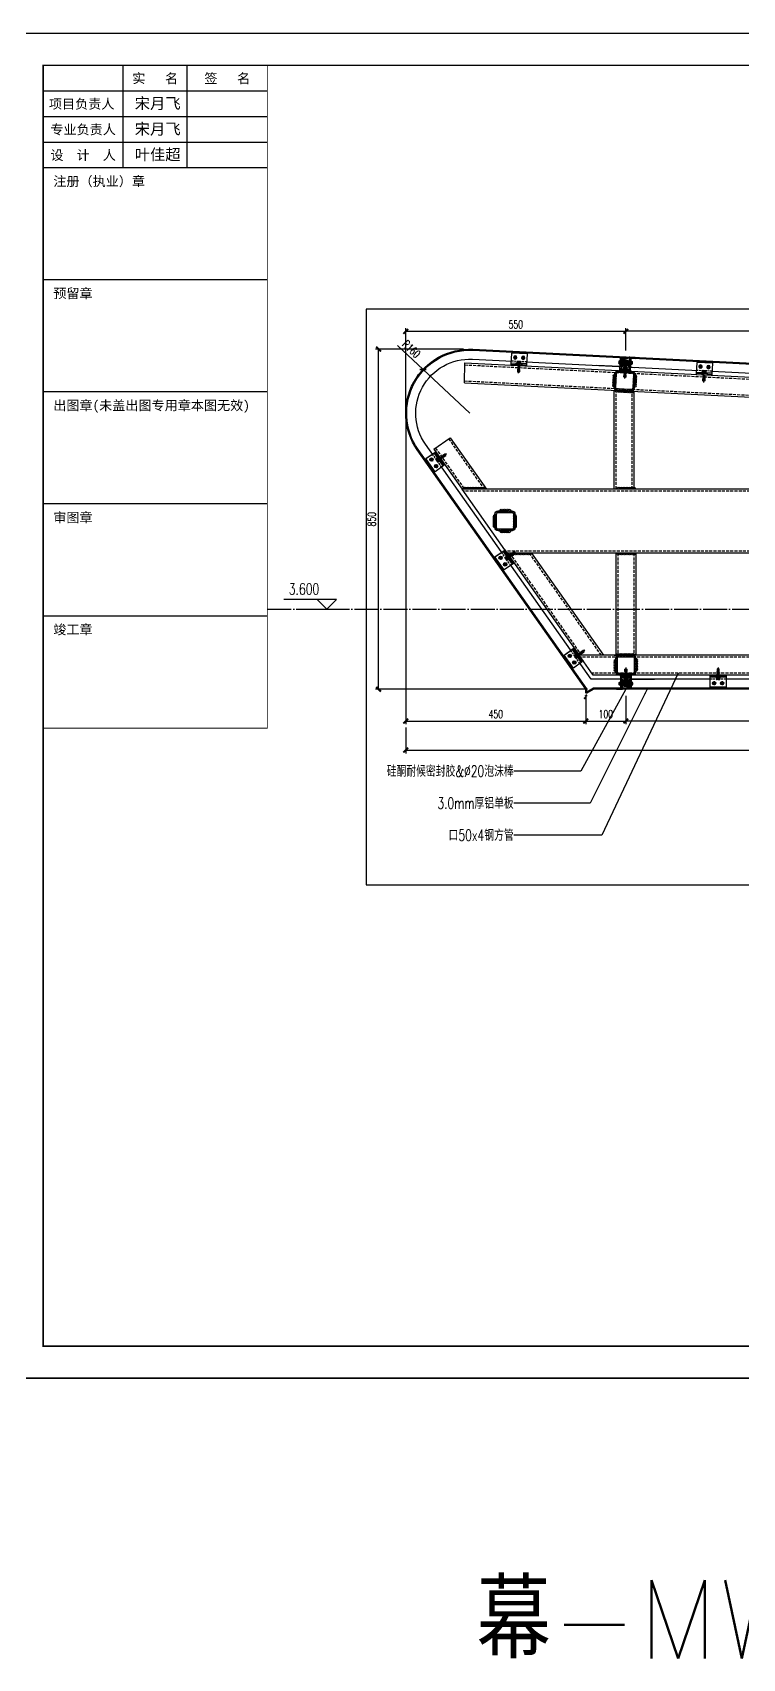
# Model space of a CAD drawing. Extents: x -202236 to 1002404, y -663931 to 1550022.
# Drawn here: x 68 to 1841, y -358145 to -354082 of the extents above; entities that cross this region are included whole.
import ezdxf
from ezdxf.enums import TextEntityAlignment as Align
from ezdxf.xclip import XClip

# ---------------------------------------------------------------- set-up
doc = ezdxf.new("R2010")
doc.units = 0
for name, pattern in [('CENTER', [2, 1.25, -0.25, 0.25, -0.25]), ('DOTE', [2.42, 2, -0.2, 0.02, -0.2]), ('ZN-CENTER', [2, 1.25, -0.25, 0.25, -0.25]), ('ZN-DASH', [0.35, 0.25, -0.1])]:
    doc.linetypes.add(name, pattern=pattern)
for name, color, linetype in [('!ZN1-填充-8', 8, 'Continuous'), ('!ZN3-玻璃幕墙-4', 4, 'Continuous'), ('!ZN3-铝板幕墙-3', 3, 'Continuous'), ('!ZN4-辅助材料-1', 1, 'Continuous'), ('!ZN4-配件-11', 11, 'Continuous'), ('!ZN5-钢材投影-40', 40, 'Continuous'), ('!ZN5-钢材断面-2', 2, 'Continuous'), ('!ZN5-铝材投影-112', 112, 'Continuous'), ('!ZN5-铝材断面-6', 6, 'Continuous'), ('!ZN6-虚线-8', 8, 'ZN-DASH'), ('!ZN7-符号-173', 173, 'Continuous'), ('0-cxFrame', 155, 'Continuous'), ('A-AXIS-D', 1, 'Continuous'), ('A-AXIS-DOTE', 14, 'DOTE'), ('A-HATCH-1', 252, 'Continuous'), ('A-SFCE', 30, 'Continuous'), ('DIM', 173, 'Continuous'), ('DIM_SYMB', 3, 'Continuous'), ('Fill', 8, 'Continuous'), ('qianming', 155, 'Continuous'), ('TEXT', 7, 'Continuous'), ('焊缝', 8, 'Continuous')]:
    doc.layers.add(name, color=color, linetype=linetype)
doc.layers.add('0-cxText', color=131, linetype='Continuous', lineweight=25)
doc.layers.add('A-WALL-HATCH', color=8, linetype='Continuous', lineweight=13)
doc.layers.add('@ZN-型材编号（非打印层）', color=8, linetype='Continuous', plot=False)
doc.styles.add('cx_biaoti', font='')
doc.styles.add('cx_tuming', font='simhei.ttf')
doc.styles.add('cx_tuqian1', font='')
doc.styles.add('DHTEXT-1', font='ROMANS.shx', dxfattribs={"width": 0.7, "bigfont": 'CHINESE.shx'})
doc.styles.get("Standard").update_dxf_attribs({"font": 'romans.shx', "bigfont": 'chinese.shx'})
doc.styles.add('ZNTextStyle', font='ROMANS.shx', dxfattribs={"width": 0.7, "bigfont": 'CHINESE.shx'})
doc.styles.add('图框宋体', font='', dxfattribs={"width": 0.75})
doc.styles.add('黑体', font='simhei.ttf', dxfattribs={"height": 12})
doc.styles.get('cx_biaoti').set_extended_font_data('SimSun')
doc.styles.get('cx_tuqian1').set_extended_font_data('SimSun')
doc.styles.get('图框宋体').set_extended_font_data('SimSun')
doc.dimstyles.new('ZN8', dxfattribs={"dimscale": 8, "dimtxt": 2.5, "dimasz": 1.5, "dimexe": 1, "dimexo": 2, "dimgap": 0.9, "dimtad": 1, "dimdec": 0, "dimdsep": 46, "dimtxsty": 'DHTEXT-1', "dimblk": 'ARCHTICK', "dimcen": 2.5, "dimclrd": 173, "dimclre": 173, "dimclrt": 7, "dimazin": 2, "dimtfac": 1, "dimtix": 1, "dimtmove": 2, "dimatfit": 3, "dimfxl": 0, "dimarcsym": 0})

# ---------------------------------------------------------------- blocks, each defined once
blk = doc.blocks.new('铝板16mm胶缝')
at = {"layer": '!ZN1-填充-8'}
h = blk.add_hatch(dxfattribs=at)
h.set_pattern_fill('HONEY', color=256, scale=0.7, angle=-270, style=0)
h.set_pattern_definition([(90, (10097.3199, 185.0233), (-0.9623705, 1.666875), [1.11125, -2.2225]), (210, (10097.3199, 185.0233), (-0.962370845, -1.6668748), [1.11125, -2.2225]), (150, (10097.3199, 185.0233), (-1.924741345, 2e-07), [-2.2225, 1.11125])])
edge = h.paths.add_edge_path()
edge.add_ellipse((-8.5, 14.6), major_axis=(-8, 0), ratio=0.974793, start_angle=0, end_angle=360)
h = blk.add_hatch(dxfattribs=at)
h.set_pattern_fill('ANSI35', color=256, scale=0.5, angle=-270, style=0)
h.set_pattern_definition([(135, (0, 0), (-1.12253, -1.12253), []), (135, (0, 1.1225), (-1.12253, -1.12253), [1.984375, -0.396875, 0, -0.396875])])
edge = h.paths.add_edge_path()
edge.add_line((-0.5, 1.4), (-0.5, 14.6))
edge.add_line((-16.5, 1.4), (-16.5, 14.6))
edge.add_ellipse((-8.5, 14.6), major_axis=(-8, 0), ratio=0.974793, start_angle=0, end_angle=180)
edge.add_arc((-8.5, -14.4), 17.7, 63.1657, 116.8343)
at = {"layer": '!ZN4-辅助材料-1', "ltscale": 0.5}
blk.add_arc((-8.5, -14.4), 17.7, 63.1657, 116.8343, dxfattribs=at)
blk.add_ellipse((-8.5, 14.6), major_axis=(-8, 0), ratio=0.974793, dxfattribs=at)
at = {"layer": 'Defpoints', "ltscale": 0.5}
for p in [(-16.5, -0.6), (-8.5, -0.6), (-0.5, -0.6)]:
    blk.add_point(p, dxfattribs=at)
blk = doc.blocks.new('*U253')
at = {"color": 0, "linetype": 'ZN-CENTER', "ltscale": 3}
blk.add_line((24, 0), (-7.3, 0), dxfattribs=at)
at = {"ltscale": 10}
for p, q in [((-5.4, -3.5), (-5.4, 3.5)), ((-1, 4.6), (-4.9, 4.6)), ((-1, 2.3), (-4.9, 2.3)), ((-0.6, -5.1), (-0.6, 5.1)), ((-0.2, 5.5), (0, 4.8)), ((0, -4.8), (0, 4.8)), ((0, 2.1), (14.3, 2.1)), ((1.4, 2.7), (2.2, -2.7)), ((3.2, 2.7), (4, -2.7)), ((5, 2.7), (5.8, -2.7)), ((6.8, 2.7), (7.6, -2.7)), ((8.6, 2.7), (9.4, -2.7)), ((10.4, 2.7), (11.2, -2.7)), ((12.2, 2.7), (13, -2.7)), ((-1, -2.3), (-4.9, -2.3)), ((-1, -4.6), (-4.9, -4.6)), ((-0.2, -5.5), (0, -4.8)), ((14.3, -2.1), (0, -2.1))]:
    blk.add_line(p, q, dxfattribs=at)
for points in [[(1.8, -2.1), (1, 2.1), (1.4, 2.7), (1.8, 2.1), (2.6, -2.1), (2.2, -2.7)], [(3.6, -2.1), (2.8, 2.1), (3.2, 2.7), (3.6, 2.1), (4.4, -2.1), (4, -2.7)], [(5.4, -2.1), (4.6, 2.1), (5, 2.7), (5.4, 2.1), (6.2, -2.1), (5.8, -2.7)], [(7.2, -2.1), (6.4, 2.1), (6.8, 2.7), (7.2, 2.1), (8, -2.1), (7.6, -2.7)], [(9, -2.1), (8.2, 2.1), (8.6, 2.7), (9, 2.1), (9.8, -2.1), (9.4, -2.7)], [(10.8, -2.1), (10, 2.1), (10.4, 2.7), (10.8, 2.1), (11.6, -2.1), (11.2, -2.7)], [(12.6, -2.1), (11.8, 2.1), (12.2, 2.7), (12.6, 2.1), (13.4, -2.1), (13, -2.7)]]:
    blk.add_lwpolyline(points, close=True, dxfattribs=at)
for points in [[(14.3, -2.1, -0.414214), (14.4, -2.2), (14.4, -2.3), (20.2, -2.3), (22, -0.3), (22, 0.3), (20.2, 2.3), (14.4, 2.3), (14.4, 2.2, -0.414214), (14.3, 2.1)], [(16.5, -2.3), (16.4, -1.2), (15.8, -1.5, -0.530462), (15, -1.2), (14.8, 0.1, -0.651316), (15.5, 0.5), (16, 0.2), (16.8, 0.7), (22, -0.3, -0.201226), (20.2, 2.3)]]:
    blk.add_lwpolyline(points, format="xyb", dxfattribs=at)
for centre, radius, start, end in [((-3.9, 3.5), 1.58, 133.1736, 226.8264), ((0.1, 0), 5.58, 155.5673, 204.4327), ((0.1, 3.5), 1.58, 133.1736, 226.8264), ((4.1, 0), 5.58, 155.5673, 204.4327), ((7.5, -2.9), 11.3, 132.4922, 138.6064), ((-3.9, -3.5), 1.58, 133.1736, 226.8264), ((0.1, -3.5), 1.58, 133.1736, 226.8264), ((7.5, 2.9), 11.3, 221.3936, 227.5078)]:
    blk.add_arc(centre, radius, start, end, dxfattribs=at)
at = {"layer": 'Defpoints', "color": 0, "ltscale": 10, "style": 'DHTEXT-1', "width": 0.7}
blk.add_text('5.5', height=1, rotation=90, dxfattribs=at).set_placement((-2.5, -0.9), align=Align.CENTER)
blk = doc.blocks.new('铝板连接件1(新规)')
at = {"layer": '!ZN1-填充-8'}
h = blk.add_hatch(dxfattribs=at)
h.set_pattern_fill('NET3', color=256, scale=0.4, angle=180, style=0)
h.set_pattern_definition([(180, (18968.597, 39999.0891), (-1e-15, -1.27), []), (240, (18968.597, 39999.0891), (1.099852263, -0.635), []), (300, (18968.597, 39999.0891), (1.099852263, 0.635), [])])
h.paths.add_polyline_path([(-13.5, 2), (-13.5, 0), (13.5, 0), (13.5, 2)])
at = {"layer": '!ZN4-辅助材料-1', "ltscale": 5}
blk.add_lwpolyline([(-13.5, 2), (-13.5, 0), (13.5, 0), (13.5, 2)], close=True, dxfattribs=at)
at = {"layer": '!ZN5-铝材投影-112'}
for points in [[(11.5, 2), (-13.5, 2), (-13.5, 30), (-10.5, 30), (-10.5, 5), (11.5, 5)], [(-11.5, 2), (13.5, 2), (13.5, 30), (10.5, 30), (10.5, 5), (-11.5, 5)]]:
    blk.add_lwpolyline(points, close=True, dxfattribs=at)
at = {"layer": '!ZN4-配件-11', "color": 1, "rotation": 270}
blk.add_blockref('*U253', (0, 5), dxfattribs=at)
blk = doc.blocks.new('*U196')
at = {"color": 0, "linetype": 'CENTER', "ltscale": 3}
blk.add_line((10, 0), (-2.5, 0), dxfattribs=at)
at = {"linetype": 'ByBlock', "lineweight": -2, "ltscale": 10}
for p, q in [((-1.2, -3), (-1.2, 3)), ((0, 4.2), (0, -4.2)), ((5.5, 2), (0, 2)), ((5.5, 2.5), (5.5, -2.5)), ((5.5, -2), (0, -2))]:
    blk.add_line(p, q, dxfattribs=at)
for centre, radius, start, end in [((4.4, 0), 5.96, 160.395, 199.605), ((0, 3), 1.2, 90, 180), ((7, 2.5), 1.5, 348.448, 180), ((16.2, 0), 8, 164.3308, 195.6692), ((6.2, 0), 2.67, 323.2266, 36.7843), ((0, -3), 1.2, 180, 270), ((7, -2.5), 1.5, 180, 11.552)]:
    blk.add_arc(centre, radius, start, end, dxfattribs=at)
at = {"layer": 'Defpoints', "color": 0, "ltscale": 10, "style": 'DHTEXT-1', "width": 0.7}
blk.add_text('D4', height=1, rotation=90, dxfattribs=at).set_placement((7.4, -1.8), align=Align.CENTER)
blk = doc.blocks.new('*U198')
at = {"layer": '!ZN3-铝板幕墙-3'}
for p, q in [((-13.5, -5), (-71.4, -5)), ((13.5, -5), (23.6, -5))]:
    blk.add_line(p, q, dxfattribs=at)
for points in [[(-71.4, -30), (-10, -30, 0.414214), (-8, -28), (-8, -5), (-10.5, -5), (-10.5, -27, -0.414214), (-11, -27.5), (-71.4, -27.5)], [(23.6, -30), (10, -30, -0.414214), (8, -28), (8, -5), (10.5, -5), (10.5, -27, 0.414214), (11, -27.5), (23.6, -27.5)]]:
    blk.add_lwpolyline(points, format="xyb", dxfattribs=at)
at = {"layer": '!ZN4-辅助材料-1'}
blk.add_blockref('铝板16mm胶缝', (8.5, -29.4), dxfattribs=at)
at = {"layer": '!ZN4-配件-11', "rotation": 180}
blk.add_blockref('铝板连接件1(新规)', (0, 5), dxfattribs=at)
at = {"layer": '!ZN4-配件-11', "color": 1, "xscale": -1}
blk.add_blockref('*U196', (-8, -16), dxfattribs=at)
at = {"layer": '!ZN4-配件-11', "color": 1}
blk.add_blockref('*U196', (8, -16), dxfattribs=at)
blk = doc.blocks.new('方管钢50x4')
at = {"layer": 'Fill'}
h = blk.add_hatch(dxfattribs=at)
h.set_pattern_fill('ANSI32', color=8, scale=0.5, style=0)
h.set_pattern_definition([(45, (-2819.7443, -883.732), (-3.367596, 3.367596), []), (45, (-2817.499, -883.732), (-3.367596, 3.367596), [])])
edge = h.paths.add_edge_path(flags=16)
edge.add_line((-17, 21), (17, 21))
edge.add_arc((17, 17), 4, 0, 90, ccw=False)
edge.add_line((21, 17), (21, -17))
edge.add_arc((17, -17), 4, 270, 360, ccw=False)
edge.add_line((17, -21), (-17, -21))
edge.add_arc((-17, -17), 4, 180, 270, ccw=False)
edge.add_line((-21, -17), (-21, 17))
edge.add_arc((-17, 17), 4, 90, 180, ccw=False)
edge = h.paths.add_edge_path()
edge.add_line((-17, 25), (17, 25))
edge.add_arc((17, 17), 8, 0, 90, ccw=False)
edge.add_line((25, 17), (25, -17))
edge.add_arc((17, -17), 8, 270, 360, ccw=False)
edge.add_line((17, -25), (-17, -25))
edge.add_arc((-17, -17), 8, 180, 270, ccw=False)
edge.add_line((-25, -17), (-25, 17))
edge.add_arc((-17, 17), 8, 90, 180, ccw=False)
for points in [[(-17, 25), (17, 25, -0.414214), (25, 17), (25, -17, -0.414214), (17, -25), (-17, -25, -0.414214), (-25, -17), (-25, 17, -0.414214)], [(-17, 21), (17, 21, -0.414214), (21, 17), (21, -17, -0.414214), (17, -21), (-17, -21, -0.414214), (-21, -17), (-21, 17, -0.414214)]]:
    blk.add_lwpolyline(points, format="xyb", close=True)
at = {"layer": '@ZN-型材编号（非打印层）', "style": 'DHTEXT-1', "width": 0.7}
blk.add_text('50x4', height=2, dxfattribs=at).set_placement((-0.5, -23), align=Align.MIDDLE_CENTER)
blk = doc.blocks.new('*U199')
at = {"layer": '!ZN5-钢材断面-2'}
blk.add_blockref('方管钢50x4', (0, 0), dxfattribs=at)
blk = doc.blocks.new('*U188')
at = {"color": 0, "linetype": 'ZN-CENTER', "ltscale": 3}
blk.add_line((24, 0), (-7.3, 0), dxfattribs=at)
at = {"ltscale": 10}
for p, q in [((-5.4, -3.5), (-5.4, 3.5)), ((-1, 4.6), (-4.9, 4.6)), ((-1, 2.3), (-4.9, 2.3)), ((-0.6, -5.1), (-0.6, 5.1)), ((-0.2, 5.5), (0, 4.8)), ((0, -4.8), (0, 4.8)), ((0, 2.1), (14.3, 2.1)), ((1.4, 2.7), (2.2, -2.7)), ((3.2, 2.7), (4, -2.7)), ((5, 2.7), (5.8, -2.7)), ((6.8, 2.7), (7.6, -2.7)), ((8.6, 2.7), (9.4, -2.7)), ((10.4, 2.7), (11.2, -2.7)), ((12.2, 2.7), (13, -2.7)), ((-1, -2.3), (-4.9, -2.3)), ((-1, -4.6), (-4.9, -4.6)), ((-0.2, -5.5), (0, -4.8)), ((14.3, -2.1), (0, -2.1))]:
    blk.add_line(p, q, dxfattribs=at)
for points in [[(1.8, -2.1), (1, 2.1), (1.4, 2.7), (1.8, 2.1), (2.6, -2.1), (2.2, -2.7)], [(3.6, -2.1), (2.8, 2.1), (3.2, 2.7), (3.6, 2.1), (4.4, -2.1), (4, -2.7)], [(5.4, -2.1), (4.6, 2.1), (5, 2.7), (5.4, 2.1), (6.2, -2.1), (5.8, -2.7)], [(7.2, -2.1), (6.4, 2.1), (6.8, 2.7), (7.2, 2.1), (8, -2.1), (7.6, -2.7)], [(9, -2.1), (8.2, 2.1), (8.6, 2.7), (9, 2.1), (9.8, -2.1), (9.4, -2.7)], [(10.8, -2.1), (10, 2.1), (10.4, 2.7), (10.8, 2.1), (11.6, -2.1), (11.2, -2.7)], [(12.6, -2.1), (11.8, 2.1), (12.2, 2.7), (12.6, 2.1), (13.4, -2.1), (13, -2.7)]]:
    blk.add_lwpolyline(points, close=True, dxfattribs=at)
for points in [[(14.3, -2.1, -0.414214), (14.4, -2.2), (14.4, -2.3), (20.2, -2.3), (22, -0.3), (22, 0.3), (20.2, 2.3), (14.4, 2.3), (14.4, 2.2, -0.414214), (14.3, 2.1)], [(16.5, -2.3), (16.4, -1.2), (15.8, -1.5, -0.530462), (15, -1.2), (14.8, 0.1, -0.651316), (15.5, 0.5), (16, 0.2), (16.8, 0.7), (22, -0.3, -0.201226), (20.2, 2.3)]]:
    blk.add_lwpolyline(points, format="xyb", dxfattribs=at)
for centre, radius, start, end in [((-3.9, 3.5), 1.58, 133.1736, 226.8264), ((0.1, 0), 5.58, 155.5673, 204.4327), ((0.1, 3.5), 1.58, 133.1736, 226.8264), ((4.1, 0), 5.58, 155.5673, 204.4327), ((7.5, -2.9), 11.3, 132.4922, 138.6064), ((-3.9, -3.5), 1.58, 133.1736, 226.8264), ((0.1, -3.5), 1.58, 133.1736, 226.8264), ((7.5, 2.9), 11.3, 221.3936, 227.5078)]:
    blk.add_arc(centre, radius, start, end, dxfattribs=at)
at = {"layer": 'Defpoints', "color": 0, "ltscale": 10, "style": 'DHTEXT-1', "width": 0.7}
blk.add_text('5.5', height=1, rotation=90, dxfattribs=at).set_placement((-2.5, -0.9), align=Align.CENTER)
blk = doc.blocks.new('*U191')
at = {"color": 0, "linetype": 'CENTER', "ltscale": 3}
for p, q in [((4.9, 0), (-4.9, 0)), ((0, 4.9), (0, -4.9))]:
    blk.add_line(p, q, dxfattribs=at)
at = {"linetype": 'ByBlock', "ltscale": 10}
for radius in [4.2, 2, 1.23]:
    blk.add_circle((0, 0), radius, dxfattribs=at)
blk = doc.blocks.new('*U200')
at = {"ltscale": 0.125}
blk.add_wipeout([(-20, -30), (20, -30), (20, -5), (-20, -5)], dxfattribs=at).dxf.layer = '!ZN6-虚线-8'
at = {"layer": '!ZN1-填充-8'}
h = blk.add_hatch(dxfattribs=at)
h.set_pattern_fill('NET3', color=256, scale=0.75, angle=180, style=0)
h.set_pattern_definition([(180, (-1731.706, 294.7402), (-3e-16, -2.38125), []), (240, (-1731.706, 294.7402), (2.062223, -1.190625), []), (300, (-1731.706, 294.7402), (2.062223, 1.190625), [])])
h.paths.add_polyline_path([(20, 0), (-20, 0), (-20, -2), (20, -2)])
at = {"layer": '!ZN5-铝材投影-112'}
blk.add_lwpolyline([(20, -2), (-20, -2), (-20, -30), (20, -30)], close=True, dxfattribs=at)
at = {"layer": '!ZN6-虚线-8', "color": 8, "linetype": 'ZN-DASH', "ltscale": 20}
blk.add_line((-20, -10), (20, -10), dxfattribs=at)
at = {"layer": '!ZN6-虚线-8', "linetype": 'ZN-DASH', "ltscale": 10}
for p, q in [((-7.5, -5), (-7.5, -2)), ((7.5, -5), (7.5, -2))]:
    blk.add_line(p, q, dxfattribs=at)
at = {"layer": '!ZN4-配件-11', "color": 1, "xscale": -1, "rotation": 270}
for name, p in [('*U188', (0, -5)), ('*U191', (-10, -20)), ('*U191', (10, -20))]:
    blk.add_blockref(name, p, dxfattribs=at)
at = {"ltscale": 0.25}
blk.add_wipeout([(20, 0), (20, -2), (-20, -2), (-20, 0)], dxfattribs=at).dxf.layer = '!ZN4-辅助材料-1'
at = {"layer": '!ZN4-辅助材料-1'}
blk.add_lwpolyline([(20, 0), (-20, 0), (-20, -2), (20, -2)], close=True, dxfattribs=at)
at = {"layer": '!ZN5-铝材投影-112', "ltscale": 0.25}
blk.add_line((-20, -5), (20, -5), dxfattribs=at)
blk = doc.blocks.new('20180416.09092401')
at = {"layer": '!ZN4-辅助材料-1', "color": 145}
for centre, radius, start, end in [((5.1, -9.5), 3.93, 140.0495, 186.0703), ((2.6, -9.9), 1.35, 182.8889, 295.6987), ((2.9, -9.8), 1.25, 155.4041, 236.1311), ((2.2, -7.1), 0.08, 350.823, 137.7216), ((4.1, -7.2), 1.84, 175.7812, 243.5577), ((2.1, -9.9), 1.61, 309.5965, 21.7891), ((2.9, -9.6), 0.8, 21.7891, 60.8756), ((8.2, -15.7), 4.91, 140.0495, 186.0703), ((5, -16.2), 1.69, 182.8889, 295.6987), ((5.4, -16), 1.56, 155.4041, 236.1311), ((4.5, -12.6), 0.1, 350.823, 137.7216), ((6.9, -12.8), 2.3, 175.7812, 243.5577), ((4.5, -16.1), 2.01, 309.5965, 21.7891), ((5.4, -15.7), 1, 21.7891, 60.8756)]:
    blk.add_arc(centre, radius, start, end, dxfattribs=at)
blk = doc.blocks.new('20250913160558')
at = {"layer": 'A-HATCH-1'}
h = blk.add_hatch(dxfattribs=at)
h.set_pattern_fill('混凝土', color=8, scale=20)
h.set_pattern_definition([(50, (-40599805973.28, -3386006410), (143.45203652015, -12.55042699652), [15, -165]), (355, (-40599805973.28, -3386006410), (-27.7502667226, 150.43842674), [12, -132]), (100.4514, (-40599805961.32, -3386006411.05), (115.7018763428, 137.8879084122), [12.748038, -140.2284224]), (46.1842, (-40599805973.28, -3386006370), (213.4482097251, -33.1038028658), [22.5, -247.5]), (96.6356, (-40599805955.49, -3386006372.76), (186.9325411097, 194.8235741801), [19.1220576, -210.3426]), (351.1842, (-40599805973.28, -3386006370), (186.9323890267, 194.8237201851), [18, -198]), (21, (-40599805953.28, -3386006380), (119.3814104237, -80.52377813307), [15, -165]), (326, (-40599805953.28, -3386006380), (48.6630663843, 145.03000900937), [12, -132]), (71.4514, (-40599805943.33, -3386006386.71), (168.0445257163, 64.506099342), [12.748038, -140.2284224]), (37.5, (-40599805973.276, -3386006410), (2.43197106346, 66.57877076626), [0, -130.4, 0, -134, 0, -132.5]), (7.5, (-40599805973.276, -3386006410), (52.61390748843, 78.88234237647), [0, -76.4, 0, -127.4, 0, -50.5]), (327.5, (-40599806017.876, -3386006410), (106.76448723448, -4.510974346876), [0, -50, 0, -156, 0, -207]), (317.5, (-40599806037.88, -3386006410), (116.63723386848, 20.02099646646), [0, -65, 0, -103.6, 0, -147])])
h.paths.add_polyline_path([(4150, -5270), (4150, -5080), (9250, -5080), (9250, -5270)])
h.paths.add_polyline_path([(0, -5270), (0, -5080), (3850, -5080), (3850, -5270)])
h = blk.add_hatch(dxfattribs=at)
h.set_pattern_fill('砂石碎砖', color=8, scale=10)
h.set_pattern_definition([(50, (-40599805973.276, -3386006410), (71.72601810687, -6.2752133697), [7.5, -82.5]), (355, (-40599805973.276, -3386006410), (-13.87513266396, 75.21921330899), [6, -66]), (100.4514, (-40599805967.3, -3386006410.52), (57.8509381714, 68.9439542061), [6.374019, -70.114211]), (46.1842, (-40599805973.28, -3386006390), (106.7241042853, -16.55190087903), [11.25, -123.75]), (96.6356, (-40599805964.38, -3386006391.38), (93.46627015755, 97.41178704382), [9.5610288, -105.1713]), (351.1842, (-40599805973.28, -3386006390), (93.46619451336, 97.41186009253), [9, -99]), (21, (-40599805963.276, -3386006395), (59.69070514017, -40.26188887982), [7.5, -82.5]), (326, (-40599805963.276, -3386006395), (24.33153377248, 72.51500411325), [6, -66]), (71.4514, (-40599805958.3, -3386006398.355), (84.02226285815, 32.253049671), [6.374019, -70.114211])])
h.paths.add_polyline_path([(4150, -5270), (9450, -5270), (9450, -5305), (4150, -5305)])
h.paths.add_polyline_path([(100, -5270), (3850, -5270), (3850, -5305), (100, -5305)])
at = {"layer": 'A-WALL-HATCH'}
h = blk.add_hatch(dxfattribs=at)
h.set_pattern_fill('夯实土壤', color=256, scale=40)
h.set_pattern_definition([(45, (-40599805926.08, -3386006360), (-158.9576044107, 158.9576044107), []), (45, (-40599805842.08, -3386006360), (-158.9576044107, 158.9576044107), []), (45, (-40599805758.08, -3386006360), (-158.9576044107, 158.9576044107), []), (135, (-40599805926.08, -3386006360), (-158.9576044107, -158.9576044107), [106, -118.8]), (135, (-40599805884.08, -3386006318), (-158.9576044107, -158.9576044107), [106, -118.8]), (135, (-40599805842.08, -3386006276), (-158.9576044107, -158.9576044107), [106, -118.8])])
h.paths.add_polyline_path([(9550, -5230), (10120.8, -5230), (10150, -5130), (11173.3, -5130), (11173.3, -5750), (9550, -5750)])
h.paths.add_polyline_path([(4200, -5305), (9250, -5305), (9250, -5590), (9250, -5750), (4200, -5750)])
h.paths.add_polyline_path([(51.2, -5305), (3900, -5305), (3900, -5750), (51.2, -5750)])
h.paths.add_polyline_path([(-4220, -5130), (-248.8, -5130), (-248.8, -5750), (-4220, -5750)])
at = {"layer": '!ZN3-铝板幕墙-3'}
for points in [[(-2300, -1430), (-2721, -832.1, -0.624182), (-2582, -580.5), (50, -712.1), (50, -852.1)], [(-2297.5, -1429.2), (-2719, -830.7, -0.624176), (-2582.1, -583), (47.5, -714.5), (47.5, -849.6)], [(-261.9, -1405), (-2287, -1405), (-2700.5, -817.8, -0.624113), (-2583.2, -605.5), (25, -735.9), (25, -827.1), (-36.7, -827.1)], [(-2274, -1430), (-2280, -1430), (-2297.1, -1439.8, -0.557537), (-2300, -1438), (-2300, -1438), (-2300, -1430)]]:
    blk.add_lwpolyline(points, format="xyb", dxfattribs=at)
for points in [[(-2274, -1427.5), (-2280.7, -1427.5), (-2297.5, -1437.1), (-2297.5, -1429.2)], [(-261.9, -1427.5), (-2280.7, -1427.5)], [(-261.9, -1430), (-2280, -1430)]]:
    blk.add_lwpolyline(points, dxfattribs=at)
at = {"layer": '!ZN5-钢材投影-40'}
for p, q in [((-2603.5, -664.5), (-2602.2, -614.5)), ((-2602.2, -614.5), (-277.5, -730.8)), ((-2603.5, -664.5), (-280, -780.7)), ((-2229, -930), (-2229, -683.3)), ((-2179, -930), (-2179, -685.8)), ((-2638.7, -801.4), (-2548.1, -930)), ((-2679.5, -830.2), (-2609.3, -930)), ((-262, -930), (-2609.3, -930)), ((-2496.6, -1090), (-2609.3, -930)), ((-262, -1090), (-2496.6, -1090)), ((-2496.6, -1090), (-2317, -1345)), ((-2435.5, -1090), (-2255.9, -1345)), ((-2225, -1090), (-2225, -1345)), ((-2175, -1090), (-2175, -1345)), ((-379, -1345), (-2317, -1345)), ((-2281.8, -1395), (-2317, -1345)), ((-2229, -1345), (-2179, -1345)), ((-379, -1395), (-2281.8, -1395))]:
    blk.add_line(p, q, dxfattribs=at)
at = {"layer": '!ZN5-铝材断面-6'}
blk.add_point((-2300, -1430), dxfattribs=at)
at = {"layer": '!ZN6-虚线-8', "ltscale": 30}
for p, q in [((-2602.4, -619.5), (-277.8, -735.8)), ((-2603.5, -659.5), (-279.8, -775.7)), ((-2224, -930), (-2224, -683.5)), ((-2184, -930), (-2184, -685.5)), ((-2642.7, -804.3), (-2554.2, -930)), ((-2675.4, -827.4), (-2603.2, -930)), ((-262, -935), (-2605.8, -935)), ((-262, -1085), (-2496.6, -1085)), ((-2490.5, -1090), (-2310.9, -1345)), ((-2441.6, -1090), (-2262, -1345)), ((-2220, -1090), (-2220, -1345)), ((-2180, -1090), (-2180, -1345)), ((-379, -1350), (-2313.5, -1350)), ((-379, -1390), (-2285.4, -1390))]:
    blk.add_line(p, q, dxfattribs=at)
at = {"layer": 'A-SFCE', "color": 8}
for p, q in [((9450, -4830), (4000, -4830)), ((9450, -4880), (4000, -4880)), ((-250, -5080), (9250, -5080)), ((9250, -5130), (-250, -5130)), ((-250, -5130), (9250, -5130)), ((9250, -5305), (-250, -5305))]:
    blk.add_line(p, q, dxfattribs=at)
blk.add_lwpolyline([(9250, -5270), (-250, -5270)], dxfattribs=at)
at = {"layer": '焊缝', "ltscale": 800}
for points in [[(-2228.8, -675.3, -0.57735), (-2232, -669.1, 0.267949), (-2228.6, -671.3, -0.57735), (-2231.8, -665.1, 0.267949), (-2228.4, -667.3, -0.57735), (-2231.6, -661.1, 0.267949), (-2228.2, -663.3, -0.57735), (-2231.4, -657.1, 0.267949), (-2228, -659.3, -0.57735), (-2231.2, -653.1, 0.267949), (-2227.8, -655.3, -0.57735), (-2231, -649.1, 0.267949), (-2227.6, -651.3, -1), (-2227.2, -643.3, -1)], [(-2177.2, -643.8, -0.57735), (-2174, -650, 0.267949), (-2177.4, -647.8, -0.57735), (-2174.2, -654, 0.267949), (-2177.6, -651.8, -0.57735), (-2174.4, -658, 0.267949), (-2177.8, -655.8, -0.57735), (-2174.6, -662, 0.267949), (-2178, -659.8, -0.57735), (-2174.8, -666, 0.267949), (-2178.2, -663.8, -0.57735), (-2175, -669.9, 0.267949), (-2178.4, -667.8, -1), (-2178.8, -675.8, -1)], [(-2179, -685.8, -0.57735), (-2185.2, -688.9, 0.267949), (-2183, -685.6, -0.57735), (-2189.2, -688.7, 0.267949), (-2187, -685.4, -0.57735), (-2193.2, -688.5, 0.267949), (-2191, -685.2, -0.57735), (-2197.2, -688.3, 0.267949), (-2195, -685, -0.57735), (-2201.2, -688.1, 0.267949), (-2199, -684.8, -0.57735), (-2205.2, -687.9, 0.267949), (-2203, -684.6, -0.57735), (-2209.2, -687.7, 0.267949), (-2207, -684.4, -0.57735), (-2213.1, -687.5, 0.267949), (-2211, -684.2, -0.57735), (-2217.1, -687.3, 0.267949), (-2215, -684, -0.57735), (-2221.1, -687.1, 0.267949), (-2219, -683.8, -1), (-2227, -683.4, -1)], [(-2548.1, -930, 0.57735), (-2554.1, -926.5, -0.267949), (-2552.1, -930, 0.57735), (-2558.1, -926.5, -0.267949), (-2556.1, -930, 0.57735), (-2562.1, -926.5, -0.267949), (-2560.1, -930, 0.57735), (-2566.1, -926.5, -0.267949), (-2564.1, -930, 0.57735), (-2570.1, -926.5, -0.267949), (-2568.1, -930, 0.57735), (-2574.1, -926.5, -0.267949), (-2572.1, -930, 0.57735), (-2578.1, -926.5, -0.267949), (-2576.1, -930, 0.57735), (-2582.1, -926.5, -0.267949), (-2580.1, -930, 0.57735), (-2586.1, -926.5, -0.267949), (-2584.1, -930, 0.57735), (-2590.1, -926.5, -0.267949), (-2588.1, -930, 0.57735), (-2594.1, -926.5, -0.267949), (-2592.1, -930, 0.57735), (-2598.1, -926.5, -0.267949), (-2596.1, -930, 0.57735), (-2602.1, -926.5, -0.267949), (-2600.1, -930, 1), (-2608.1, -930, 1)], [(-2175, -930, 0.57735), (-2181, -926.5, -0.267949), (-2179, -930, 0.57735), (-2185, -926.5, -0.267949), (-2183, -930, 0.57735), (-2189, -926.5, -0.267949), (-2187, -930, 0.57735), (-2193, -926.5, -0.267949), (-2191, -930, 0.57735), (-2197, -926.5, -0.267949), (-2195, -930, 0.57735), (-2201, -926.5, -0.267949), (-2199, -930, 0.57735), (-2205, -926.5, -0.267949), (-2203, -930, 0.57735), (-2209, -926.5, -0.267949), (-2207, -930, 0.57735), (-2213, -926.5, -0.267949), (-2211, -930, 0.57735), (-2217, -926.5, -0.267949), (-2215, -930, 1), (-2223, -930, 1)], [(-2527, -1026.2, -0.57735), (-2530.5, -1020.2, 0.267949), (-2527, -1022.2, -0.57735), (-2530.5, -1016.2, 0.267949), (-2527, -1018.2, -0.57735), (-2530.5, -1012.2, 0.267949), (-2527, -1014.2, -0.57735), (-2530.5, -1008.2, 0.267949), (-2527, -1010.2, -0.57735), (-2530.5, -1004.2, 0.267949), (-2527, -1006.2, -0.57735), (-2530.5, -1000.2, 0.267949), (-2527, -1002.2, -1), (-2527, -994.2, -1)], [(-2515.4, -984.2, -0.57735), (-2509.4, -980.7, 0.267949), (-2511.4, -984.2, -0.57735), (-2505.4, -980.7, 0.267949), (-2507.4, -984.2, -0.57735), (-2501.4, -980.7, 0.267949), (-2503.4, -984.2, -0.57735), (-2497.4, -980.7, 0.267949), (-2499.4, -984.2, -0.57735), (-2493.4, -980.7, 0.267949), (-2495.4, -984.2, -1), (-2487.4, -984.2, -1)], [(-2477, -1026.2, 0.57735), (-2473.6, -1020.2, -0.267949), (-2477, -1022.2, 0.57735), (-2473.6, -1016.2, -0.267949), (-2477, -1018.2, 0.57735), (-2473.6, -1012.2, -0.267949), (-2477, -1014.2, 0.57735), (-2473.6, -1008.2, -0.267949), (-2477, -1010.2, 0.57735), (-2473.6, -1004.2, -0.267949), (-2477, -1006.2, 0.57735), (-2473.6, -1000.2, -0.267949), (-2477, -1002.2, 1), (-2477, -994.2, 1)], [(-2515.4, -1034.2, 0.57735), (-2509.4, -1037.7, -0.267949), (-2511.4, -1034.2, 0.57735), (-2505.4, -1037.7, -0.267949), (-2507.4, -1034.2, 0.57735), (-2501.4, -1037.7, -0.267949), (-2503.4, -1034.2, 0.57735), (-2497.4, -1037.7, -0.267949), (-2499.4, -1034.2, 0.57735), (-2493.4, -1037.7, -0.267949), (-2495.4, -1034.2, 1), (-2487.4, -1034.2, 1)], [(-2175, -1090, -0.57735), (-2181, -1093.5, 0.267949), (-2179, -1090, -0.57735), (-2185, -1093.5, 0.267949), (-2183, -1090, -0.57735), (-2189, -1093.5, 0.267949), (-2187, -1090, -0.57735), (-2193, -1093.5, 0.267949), (-2191, -1090, -0.57735), (-2197, -1093.5, 0.267949), (-2195, -1090, -0.57735), (-2201, -1093.5, 0.267949), (-2199, -1090, -0.57735), (-2205, -1093.5, 0.267949), (-2203, -1090, -0.57735), (-2209, -1093.5, 0.267949), (-2207, -1090, -0.57735), (-2213, -1093.5, 0.267949), (-2211, -1090, -0.57735), (-2217, -1093.5, 0.267949), (-2215, -1090, -1), (-2223, -1090, -1)], [(-2225, -1387, -0.57735), (-2228.5, -1381, 0.267949), (-2225, -1383, -0.57735), (-2228.5, -1377, 0.267949), (-2225, -1379, -0.57735), (-2228.5, -1373, 0.267949), (-2225, -1375, -0.57735), (-2228.5, -1369, 0.267949), (-2225, -1371, -0.57735), (-2228.5, -1365, 0.267949), (-2225, -1367, -0.57735), (-2228.5, -1361, 0.267949), (-2225, -1363, -1), (-2225, -1355, -1)], [(-2225, -1345, -0.57735), (-2219, -1341.5, 0.267949), (-2221, -1345, -0.57735), (-2215, -1341.5, 0.267949), (-2217, -1345, -0.57735), (-2211, -1341.5, 0.267949), (-2213, -1345, -0.57735), (-2207, -1341.5, 0.267949), (-2209, -1345, -0.57735), (-2203, -1341.5, 0.267949), (-2205, -1345, -0.57735), (-2199, -1341.5, 0.267949), (-2201, -1345, -0.57735), (-2195, -1341.5, 0.267949), (-2197, -1345, -0.57735), (-2191, -1341.5, 0.267949), (-2193, -1345, -0.57735), (-2187, -1341.5, 0.267949), (-2189, -1345, -0.57735), (-2183, -1341.5, 0.267949), (-2185, -1345, -1), (-2177, -1345, -1)], [(-2175, -1353, -0.57735), (-2171.5, -1359, 0.267949), (-2175, -1357, -0.57735), (-2171.5, -1363, 0.267949), (-2175, -1361, -0.57735), (-2171.5, -1367, 0.267949), (-2175, -1365, -0.57735), (-2171.5, -1371, 0.267949), (-2175, -1369, -0.57735), (-2171.5, -1375, 0.267949), (-2175, -1373, -0.57735), (-2171.5, -1379, 0.267949), (-2175, -1377, -1), (-2175, -1385, -1)]]:
    blk.add_lwpolyline(points, format="xyb", dxfattribs=at)
at = {"layer": '!ZN3-玻璃幕墙-4', "xscale": -1}
blk.add_blockref('20180416.09092401', (-2297, -1436.3), dxfattribs=at)
at = {"layer": '!ZN4-配件-11', "rotation": 357.13759477397}
blk.add_blockref('*U199', (-2203, -659.5), dxfattribs=at)
at = {"layer": '!ZN4-配件-11'}
for p in [(-2502, -1009.2), (-2200, -1370)]:
    blk.add_blockref('*U199', p, dxfattribs=at)
at = {"xscale": -0.9999999999999991, "rotation": 177.13759477388}
blk.add_blockref('*U198', (-2201.5, -629.6), dxfattribs=at)
at = {"xscale": -1}
blk.add_blockref('*U198', (-2200, -1400), dxfattribs=at)
at = {"rotation": 177.1375947739551}
for p in [(-2467.2, -621.3), (-2004.5, -644.4)]:
    blk.add_blockref('*U200', p, dxfattribs=at)
at = {"xscale": -1, "rotation": 305.1525735138314}
for p in [(-2663.6, -852.9), (-2490.9, -1098.2), (-2318.1, -1343.5)]:
    blk.add_blockref('*U200', p, dxfattribs=at)
at = {"xscale": -1}
blk.add_blockref('*U200', (-1969.5, -1395), dxfattribs=at)
at = {"layer": '!ZN5-钢材投影-40'}
blk.add_line((-2679.5, -830.2), (-2638.7, -801.4), dxfattribs=at)
at = {"layer": '焊缝', "ltscale": 800}
blk.add_lwpolyline([(-2435.5, -1090, -0.57735), (-2441.5, -1093.5, 0.267949), (-2439.5, -1090, -0.57735), (-2445.5, -1093.5, 0.267949), (-2443.5, -1090, -0.57735), (-2449.5, -1093.5, 0.267949), (-2447.5, -1090, -0.57735), (-2453.5, -1093.5, 0.267949), (-2451.5, -1090, -0.57735), (-2457.5, -1093.5, 0.267949), (-2455.5, -1090, -0.57735), (-2461.5, -1093.5, 0.267949), (-2459.5, -1090, -0.57735), (-2465.5, -1093.5, 0.267949), (-2463.5, -1090, -0.57735), (-2469.5, -1093.5, 0.267949), (-2467.5, -1090, -0.57735), (-2473.5, -1093.5, 0.267949), (-2471.5, -1090, -0.57735), (-2477.5, -1093.5, 0.267949), (-2475.5, -1090, -0.57735), (-2481.5, -1093.5, 0.267949), (-2479.5, -1090, -0.57735), (-2485.5, -1093.5, 0.267949), (-2483.5, -1090, -0.57735), (-2489.5, -1093.5, 0.267949), (-2487.5, -1090, -1), (-2495.5, -1090, -1)], format="xyb", dxfattribs=at)
blk = doc.blocks.new('zjcx_lan_xinxi(Dragon)')
for p, q in [((7000, -3200), (0, -3200)), ((7000, -6700), (0, -6700)), ((7000, -10200), (0, -10200)), ((7000, -13700), (0, -13700)), ((7000, -17200), (0, -17200))]:
    blk.add_line(p, q)
at = {"const_width": 25}
blk.add_lwpolyline([(0, -20700), (7000, -20700), (7000, 0), (0, 0)], close=True, dxfattribs=at)
for points in [[(2500, -3200), (2500, 0)], [(4500, -3200), (4500, 0)], [(0, -800), (7000, -800)], [(0, -1600), (7000, -1600)], [(0, -2400), (7000, -2400)]]:
    blk.add_lwpolyline(points)
for points in [[(7000, -3200), (7000, 0)], [(0, -3200), (7000, -3200)], [(0, -20700), (7000, -20700), (7000, -3200)], [(0, -20700), (7000, -20700)]]:
    blk.add_lwpolyline(points, dxfattribs=at)
at = {"style": '图框宋体'}
for s, p in [('实   名', (3500, -400)), ('签   名', (5750, -400)), ('项目负责人', (1204, -1200)), ('专业负责人', (1250, -2000)), ('设  计  人', (1250, -2800))]:
    blk.add_text(s, height=300, dxfattribs=at).set_placement(p, align=Align.MIDDLE)
for s, p in [('注册（执业）章', (318, -3771)), ('预留章', (318, -7271)), ('出图章(未盖出图专用章本图无效)', (318, -10771)), ('审图章', (318, -14271)), ('竣工章', (318, -17771))]:
    blk.add_text(s, height=300, dxfattribs=at).set_placement(p)
blk = doc.blocks.new('T-信息(Dragon)')
at = {"layer": '0-cxFrame'}
blk.add_blockref('zjcx_lan_xinxi(Dragon)', (0, 0), dxfattribs=at)
at = {"layer": 'qianming', "color": 3, "style": 'cx_biaoti'}
for s, p in [('宋月飞', (3577, -1186)), ('宋月飞', (3577, -1986)), ('叶佳超', (3577, -2786))]:
    blk.add_text(s, height=350, dxfattribs=at).set_placement(p, align=Align.MIDDLE_CENTER)
blk = doc.blocks.new('TK22.A2 L(Dragon)')
at = {"layer": '0-cxFrame', "color": 7, "const_width": 0.5}
blk.add_lwpolyline([(0, 0), (-594, 0), (-594, 420), (0, 420)], close=True, dxfattribs=at)
at = {"layer": '0-cxFrame', "const_width": 0.5}
blk.add_lwpolyline([(-80, 10), (-574, 10), (-574, 410), (-80, 410)], close=True, dxfattribs=at)
at = {"layer": '0-cxFrame', "xscale": 0.01, "yscale": 0.01, "zscale": 0.01}
blk.add_blockref('T-信息(Dragon)', (-574, 410), dxfattribs=at)
at = {"style": '黑体', "flags": 4}
blk.add_attdef('图幅', text='', height=3.3, dxfattribs=at).set_placement((-40, 3), align=Align.RIGHT)
at = {"layer": '0-cxText', "flags": 4}
for tag, height, style, p in [('建设单位', 3.5, 'cx_tuming', (-45, 240)), ('项目名称', 3.5, 'cx_tuming', (-45, 210)), ('子项名称', 3.5, 'cx_tuming', (-45, 180)), ('工程编号', 3.3, 'cx_tuqian1', (-35, 165)), ('图名1', 3.5, 'cx_tuming', (-45, 87)), ('图名2', 3.5, 'cx_tuming', (-45, 79)), ('图名3', 3.5, 'cx_tuming', (-45, 71)), ('出图日期', 3.3, 'cx_tuqian1', (-39, 60)), ('专业', 3.3, 'cx_tuqian1', (-55, 52)), ('图号', 3.3, 'cx_tuqian1', (-55, 44)), ('版次', 3.3, 'cx_tuqian1', (-20, 44))]:
    blk.add_attdef(tag, text='', height=height, dxfattribs=dict(at, style=style)).set_placement(p, align=Align.MIDDLE)
at = {"layer": 'Defpoints', "color": 6, "flags": 4}
for tag, height, style, p in [('tufu', 3.3, '黑体', (-12, 12)), ('dwfname', 4, 'cx_tuqian1', (-80, 3))]:
    blk.add_attdef(tag, text='', height=height, dxfattribs=dict(at, style=style)).set_placement(p, align=Align.RIGHT)
blk = doc.blocks.new('Zsymbol-Level')
at = {"ltscale": 10}
blk.add_line((3.48, 0), (-6.85, 0), dxfattribs=at)
blk.add_lwpolyline([(3, 3), (0, 0), (-3, 3), (13.45, 3)])
at = {"color": 0, "style": 'ZNTextStyle', "width": 0.7, "flags": 8}
blk.add_attdef('标高', text='', height=3.5, dxfattribs=at).set_placement((7.12, 6.31), align=Align.MIDDLE_CENTER)
blk.add_attdef('楼层号', text='', height=3.5, dxfattribs=at).set_placement((21.35, 6.29), align=Align.MIDDLE)
blk = doc.blocks.new('_ArchTick')
at = {"color": 0, "linetype": 'ByBlock', "const_width": 0.4}
blk.add_lwpolyline([(-0.5, -0.5), (0.5, 0.5)], dxfattribs=at)
blk = doc.blocks.new('*D614')
at = {"layer": 'Defpoints', "color": 0, "ltscale": 80, "transparency": 16777216}
for p in [(1043.4, -354923.8), (1160.1, -355033.3)]:
    blk.add_point(p, dxfattribs=at)
at = {"layer": 'DIM', "color": 173, "linetype": 'ByBlock', "lineweight": -2, "ltscale": 80, "transparency": 16777216}
for p in [(979.4, -354863.7), (1160.1, -355033.3)]:
    blk.add_line(p, (1043.4, -354923.8), dxfattribs=at)
at = {"layer": 'DIM', "color": 173, "lineweight": -2, "ltscale": 80, "transparency": 16777216, "xscale": 12, "yscale": 12, "zscale": 12, "rotation": 316.8171953656692}
blk.add_blockref('_ArchTick', (1043.4, -354923.8), dxfattribs=at)
at = {"layer": 'DIM', "color": 7, "ltscale": 80, "transparency": 16777216, "insert": (1014.4, -354873), "char_height": 20, "attachment_point": 5, "rotation": 316.8172, "style": 'DHTEXT-1'}
blk.add_mtext('R160', dxfattribs=at)
blk = doc.blocks.new('*D616')
at = {"layer": 'Defpoints', "color": 0, "ltscale": 80, "transparency": 16777216}
for p in [(1550, -354828.6), (1550, -354892.6), (3400, -354985.1)]:
    blk.add_point(p, dxfattribs=at)
at = {"layer": 'DIM', "color": 173, "linetype": 'ByBlock', "lineweight": -2, "ltscale": 80, "transparency": 16777216}
for p, q in [((1550, -354876.6), (1550, -354820.6)), ((3400, -354969.1), (3400, -354820.6)), ((3400, -354828.6), (1550, -354828.6))]:
    blk.add_line(p, q, dxfattribs=at)
at = {"layer": 'DIM', "color": 173, "lineweight": -2, "ltscale": 80, "transparency": 16777216, "xscale": 12, "yscale": 12, "zscale": 12, "rotation": 180}
blk.add_blockref('_ArchTick', (1550, -354828.6), dxfattribs=at)
at = {"layer": 'DIM', "color": 173, "lineweight": -2, "ltscale": 80, "transparency": 16777216, "xscale": 12, "yscale": 12, "zscale": 12}
blk.add_blockref('_ArchTick', (3400, -354828.6), dxfattribs=at)
at = {"layer": 'DIM', "color": 7, "ltscale": 80, "transparency": 16777216, "insert": (2475, -354811.4), "char_height": 20, "attachment_point": 5, "style": 'DHTEXT-1'}
blk.add_mtext('1850', dxfattribs=at)
blk = doc.blocks.new('*D617')
at = {"layer": 'Defpoints', "color": 0, "ltscale": 80, "transparency": 16777216}
for p in [(1550, -354828.6), (1550, -354892.6), (1000.1, -355033.3)]:
    blk.add_point(p, dxfattribs=at)
at = {"layer": 'DIM', "color": 173, "linetype": 'ByBlock', "lineweight": -2, "ltscale": 80, "transparency": 16777216}
for p, q in [((1000.1, -355017.3), (1000.1, -354820.6)), ((1550, -354876.6), (1550, -354820.6)), ((1000.1, -354828.6), (1550, -354828.6))]:
    blk.add_line(p, q, dxfattribs=at)
at = {"layer": 'DIM', "color": 173, "lineweight": -2, "ltscale": 80, "transparency": 16777216, "xscale": 12, "yscale": 12, "zscale": 12, "rotation": 180}
blk.add_blockref('_ArchTick', (1000.1, -354828.6), dxfattribs=at)
at = {"layer": 'DIM', "color": 173, "lineweight": -2, "ltscale": 80, "transparency": 16777216, "xscale": 12, "yscale": 12, "zscale": 12}
blk.add_blockref('_ArchTick', (1550, -354828.6), dxfattribs=at)
at = {"layer": 'DIM', "color": 7, "ltscale": 80, "transparency": 16777216, "insert": (1275.1, -354811.4), "char_height": 20, "attachment_point": 5, "style": 'DHTEXT-1'}
blk.add_mtext('550', dxfattribs=at)
blk = doc.blocks.new('*D622')
at = {"layer": 'Defpoints', "color": 0, "ltscale": 80, "transparency": 16777216}
for p in [(1450, -355723), (1550, -355723), (1550, -355802.3)]:
    blk.add_point(p, dxfattribs=at)
at = {"layer": 'DIM', "color": 173, "linetype": 'ByBlock', "lineweight": -2, "ltscale": 80, "transparency": 16777216}
for p, q in [((1450, -355739), (1450, -355810.3)), ((1550, -355739), (1550, -355810.3)), ((1450, -355802.3), (1550, -355802.3))]:
    blk.add_line(p, q, dxfattribs=at)
at = {"layer": 'DIM', "color": 173, "lineweight": -2, "ltscale": 80, "transparency": 16777216, "xscale": 12, "yscale": 12, "zscale": 12, "rotation": 180}
blk.add_blockref('_ArchTick', (1450, -355802.3), dxfattribs=at)
at = {"layer": 'DIM', "color": 173, "lineweight": -2, "ltscale": 80, "transparency": 16777216, "xscale": 12, "yscale": 12, "zscale": 12}
blk.add_blockref('_ArchTick', (1550, -355802.3), dxfattribs=at)
at = {"layer": 'DIM', "color": 7, "ltscale": 80, "transparency": 16777216, "insert": (1500, -355785.1), "char_height": 20, "attachment_point": 5, "style": 'DHTEXT-1'}
blk.add_mtext('100', dxfattribs=at)
blk = doc.blocks.new('*D623')
at = {"layer": 'Defpoints', "color": 0, "ltscale": 80, "transparency": 16777216}
for p in [(1550, -355723), (3500, -355723), (1550, -355802.3)]:
    blk.add_point(p, dxfattribs=at)
at = {"layer": 'DIM', "color": 173, "linetype": 'ByBlock', "lineweight": -2, "ltscale": 80, "transparency": 16777216}
for p, q in [((1550, -355739), (1550, -355810.3)), ((3500, -355739), (3500, -355810.3)), ((3500, -355802.3), (1550, -355802.3))]:
    blk.add_line(p, q, dxfattribs=at)
at = {"layer": 'DIM', "color": 173, "lineweight": -2, "ltscale": 80, "transparency": 16777216, "xscale": 12, "yscale": 12, "zscale": 12, "rotation": 180}
blk.add_blockref('_ArchTick', (1550, -355802.3), dxfattribs=at)
at = {"layer": 'DIM', "color": 173, "lineweight": -2, "ltscale": 80, "transparency": 16777216, "xscale": 12, "yscale": 12, "zscale": 12}
blk.add_blockref('_ArchTick', (3500, -355802.3), dxfattribs=at)
at = {"layer": 'DIM', "color": 7, "ltscale": 80, "transparency": 16777216, "insert": (2525, -355785.1), "char_height": 20, "attachment_point": 5, "style": 'DHTEXT-1'}
blk.add_mtext('1950', dxfattribs=at)
blk = doc.blocks.new('*D624')
at = {"layer": 'Defpoints', "color": 0, "ltscale": 80, "transparency": 16777216}
for p in [(932.3, -354873.3), (1160.1, -354873.3), (1470, -355723)]:
    blk.add_point(p, dxfattribs=at)
at = {"layer": 'DIM', "color": 173, "linetype": 'ByBlock', "lineweight": -2, "ltscale": 80, "transparency": 16777216}
for p, q in [((1144.1, -354873.3), (924.3, -354873.3)), ((932.3, -355723), (932.3, -354873.3)), ((1454, -355723), (924.3, -355723))]:
    blk.add_line(p, q, dxfattribs=at)
at = {"layer": 'DIM', "color": 173, "lineweight": -2, "ltscale": 80, "transparency": 16777216, "xscale": 12, "yscale": 12, "zscale": 12}
for p, rotation in [((932.3, -354873.3), 90), ((932.3, -355723), 270)]:
    blk.add_blockref('_ArchTick', p, dxfattribs=dict(at, rotation=rotation))
at = {"layer": 'DIM', "color": 7, "ltscale": 80, "transparency": 16777216, "insert": (915.1, -355298.1), "char_height": 20, "attachment_point": 5, "rotation": 90, "style": 'DHTEXT-1'}
blk.add_mtext('850', dxfattribs=at)
blk = doc.blocks.new('*D625')
at = {"layer": 'Defpoints', "color": 0, "ltscale": 80, "transparency": 16777216}
for p in [(1000.1, -355033.3), (1450, -355723), (1450, -355802.3)]:
    blk.add_point(p, dxfattribs=at)
at = {"layer": 'DIM', "color": 173, "linetype": 'ByBlock', "lineweight": -2, "ltscale": 80, "transparency": 16777216}
for p, q in [((1000.1, -355049.3), (1000.1, -355810.3)), ((1450, -355739), (1450, -355810.3)), ((1000.1, -355802.3), (1450, -355802.3))]:
    blk.add_line(p, q, dxfattribs=at)
at = {"layer": 'DIM', "color": 173, "lineweight": -2, "ltscale": 80, "transparency": 16777216, "xscale": 12, "yscale": 12, "zscale": 12, "rotation": 180}
blk.add_blockref('_ArchTick', (1000.1, -355802.3), dxfattribs=at)
at = {"layer": 'DIM', "color": 173, "lineweight": -2, "ltscale": 80, "transparency": 16777216, "xscale": 12, "yscale": 12, "zscale": 12}
blk.add_blockref('_ArchTick', (1450, -355802.3), dxfattribs=at)
at = {"layer": 'DIM', "color": 7, "ltscale": 80, "transparency": 16777216, "insert": (1225.1, -355785.1), "char_height": 20, "attachment_point": 5, "style": 'DHTEXT-1'}
blk.add_mtext('450', dxfattribs=at)
blk = doc.blocks.new('*D626')
at = {"layer": 'Defpoints', "color": 0, "ltscale": 80, "transparency": 16777216}
for p in [(1000.1, -355802.3), (3500, -355803.4), (3500, -355875.2)]:
    blk.add_point(p, dxfattribs=at)
at = {"layer": 'DIM', "color": 173, "linetype": 'ByBlock', "lineweight": -2, "ltscale": 80, "transparency": 16777216}
for p, q in [((1000.1, -355818.3), (1000.1, -355883.2)), ((3500, -355819.4), (3500, -355883.2)), ((1000.1, -355875.2), (3500, -355875.2))]:
    blk.add_line(p, q, dxfattribs=at)
at = {"layer": 'DIM', "color": 173, "lineweight": -2, "ltscale": 80, "transparency": 16777216, "xscale": 12, "yscale": 12, "zscale": 12, "rotation": 180}
blk.add_blockref('_ArchTick', (1000.1, -355875.2), dxfattribs=at)
at = {"layer": 'DIM', "color": 173, "lineweight": -2, "ltscale": 80, "transparency": 16777216, "xscale": 12, "yscale": 12, "zscale": 12}
blk.add_blockref('_ArchTick', (3500, -355875.2), dxfattribs=at)
at = {"layer": 'DIM', "color": 7, "ltscale": 80, "transparency": 16777216, "insert": (2250.1, -355858), "char_height": 20, "attachment_point": 5, "style": 'DHTEXT-1'}
blk.add_mtext('2500', dxfattribs=at)

msp = doc.modelspace()

# ---------------------------------------------------------------- linework, layer by layer
at = {"layer": 'A-AXIS-DOTE', "ltscale": 30}
msp.add_line((654.2, -355522.96), (3862.7, -355522.96), dxfattribs=at)

# ---------------------------------------------------------------- block references
at = {"layer": '!ZN7-符号-173', "color": 7, "ltscale": 70}
ref = msp.add_blockref('Zsymbol-Level', (802.96, -355522.96), dxfattribs=dict(at, xscale=-8, yscale=8, zscale=8))
ref.add_attrib('标高', '3.600', dxfattribs={"layer": '0', "color": 0, "height": 28, "style": 'ZNTextStyle', "width": 0.7}).set_placement((746, -355472.49), align=Align.MIDDLE_CENTER)
at = {"layer": 'A-AXIS-D', "ltscale": 800}
ref = msp.add_blockref('20250913160558', (-3288.63, -351411.69), dxfattribs=at)
XClip(ref).set_block_clipping_path([(8878.3221419092, -5852.6153185393), (11166.9362622546, -3030.562866794)])

# ---------------------------------------------------------------- texts
at = {"layer": 'DIM_SYMB', "color": 7}
msp.add_text('幕-MWJD-02', height=195.319, dxfattribs=at).set_placement((1177.16, -358144.62))

# ---------------------------------------------------------------- next in the draw order: block references
at = {"layer": 'A-AXIS-D', "ltscale": 800}
ref = msp.add_blockref('20250913160558', (3750.04, -354292.96), dxfattribs=at)
XClip(ref).set_block_clipping_path([(-2848.9100465747, -1919.0500795366), (112.6640573433, -480.3511203164)])

# ---------------------------------------------------------------- next in the draw order: block references
at = {"layer": '0-cxFrame', "xscale": 8, "yscale": 8, "zscale": 8}
msp.add_blockref('TK22.A2 L(Dragon)', (4686.2, -357444.07), dxfattribs=at)

# ---------------------------------------------------------------- next in the draw order: texts
at = {"layer": 'TEXT', "ltscale": 80, "style": 'DHTEXT-1', "width": 0.7}
for s, p in [('硅酮耐候密封胶&%%C20泡沫棒', (1269.84, -355927.65)), ('3.0mm厚铝单板', (1269.84, -356007.65)), ('口50x4钢方管', (1269.84, -356087.65))]:
    msp.add_text(s, height=28, dxfattribs=at).set_placement(p, align=Align.MIDDLE_RIGHT)

# ---------------------------------------------------------------- next in the draw order: dimensions: what is measured, and where the dimension line sits
at = {"layer": 'DIM', "ltscale": 80}
for base, p1, p2, picture, middle in [((1550.04, -354828.59), (1000.06, -355033.27), (1550.04, -354892.57), '*D617', (1275.05, -354811.39)), ((1550.04, -354828.59), (3400.04, -354985.07), (1550.04, -354892.57), '*D616', (2475.04, -354811.39)), ((1450.04, -355802.26), (1000.06, -355033.27), (1450.04, -355722.96), '*D625', (1225.05, -355785.06)), ((1550.04, -355802.26), (1450.04, -355722.96), (1550.04, -355722.96), '*D622', (1500.04, -355785.06)), ((1550.04, -355802.26), (3500.04, -355722.96), (1550.04, -355722.96), '*D623', (2525.04, -355785.06)), ((3500.04, -355875.18), (1000.06, -355802.26), (3500.04, -355803.41), '*D626', (2250.05, -355857.98))]:
    dim = msp.add_linear_dim(base=base, p1=p1, p2=p2, dimstyle='ZN8', dxfattribs=at)
    dim.commit()
    dim.dimension.update_dxf_attribs({"geometry": picture, "text_midpoint": middle})
dim = msp.add_radius_dim(center=(1160.06, -355033.27), mpoint=(1043.39, -354923.78), dimstyle='ZN8', dxfattribs=at)
dim.commit()
dim.dimension.update_dxf_attribs({"geometry": '*D614', "text_midpoint": (1014.43, -354873.01)})
dim = msp.add_linear_dim(base=(932.27, -354873.27), p1=(1470.04, -355722.96), p2=(1160.06, -354873.27), angle=90, dimstyle='ZN8', dxfattribs=at)
dim.commit()
dim.dimension.update_dxf_attribs({"geometry": '*D624', "text_midpoint": (915.07, -355298.12)})

# ---------------------------------------------------------------- next in the draw order: leaders
at = {"layer": 'DIM'}
for points in [[(1680.56, -355682.96), (1489.89, -356087.65), (1269.84, -356087.65)], [(1550.04, -355722.96), (1437.96, -355927.65), (1269.84, -355927.65)], [(1603.45, -355722.96), (1461.06, -356007.65), (1269.84, -356007.65)]]:
    msp.add_leader(points, dimstyle='ZN8', dxfattribs=at)

doc.saveas('drawing.dxf')
